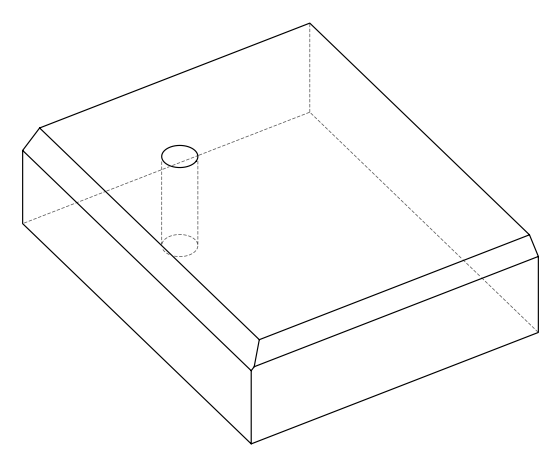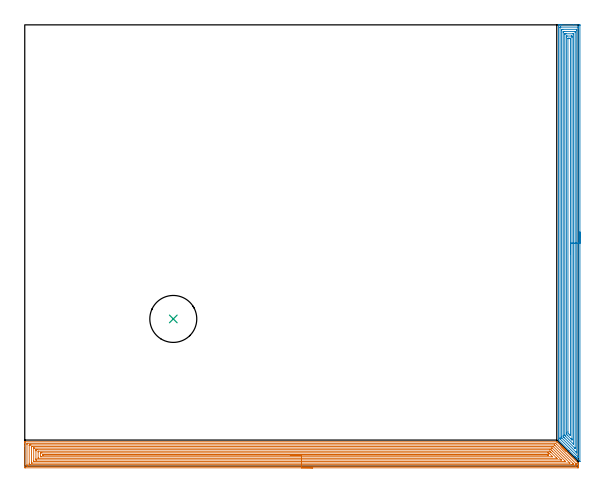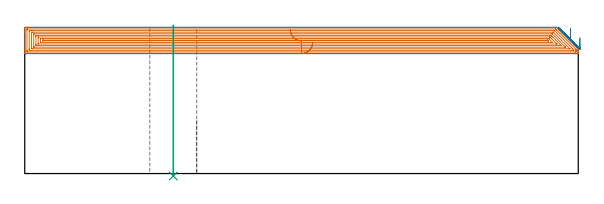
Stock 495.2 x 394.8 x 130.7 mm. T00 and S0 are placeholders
(PLAN: 3 operations, 1 tool changes, 57.6 min)
(1 AREA_MILL | FG_CHAMFER_SURFACE | UGT0205_001 | 35.34 min | 134355 mm3)
(2 AREA_MILL_1 | FG_CHAMFER_SURFACE_1 | UGT0205_001 | 21.71 min | 69739 mm3)
(3 INDEXABLE_INSERT_DRILL_THROUGH_HOLE_FROM_SOLID | STEP1HOLE | NXT0302_036 | 0.54 min | 180971 mm3)
(TOOL UGT0205_001 | Chamfer Mill 20 x 3 x 45 deg. | D20 FL50 Z2)
(TOOL NXT0302_036 | Index. Insert Drill 42mm [880-D4200L50-05] | D42 PA176 FL210 Z2)
(OP 1 AREA_MILL)
G17 G21 G94 G90
T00 M6
G54
G17 G0 G90 X257.6 Y-1.5 S1061 M3
G43 Z140.7 H0
Z117.4
G94 G1 X257.562 Z116.528 F250.
X257.448 Z115.664
X257.259 Z114.812
X256.997 Z113.98
X256.663 Z113.174
X256.26 Z112.4
X255.792 Z111.664
X255.26 Z110.972
X254.671 Z110.329
X254.028 Z109.74
X253.336 Z109.209
X252.6 Z108.74
X251.826 Z108.337
X251.02 Z108.003
X250.188 Z107.741
X249.336 Z107.552
X248.472 Z107.438
X247.6 Z107.4
X0.617
X0.27 Y-1.496 Z107.402
X0.01 Y-1.492 Z107.406
X0. Y-1.228 Z107.669
Y17.975 Z126.871
Y20.365 Z129.26
Y21.041 Z129.941
Y21.384 Z130.283
X0.007 Y21.763 Z130.654
X0.01 Y21.797 Z130.688
X0.17 Y21.8 Z130.7
X475.825
X475.995 Y21.796 Z130.689
X476.055 Y21.747 Z130.643
X476.379 Y21.422 Z130.32
X476.549 Y21.253 Z130.148
X476.718 Y21.083 Z129.98
X479.806 Y17.996 Z126.892
X479.911 Y17.889 Z126.789
X479.994 Y17.807 Z126.706
X480.102 Y17.7 Z126.596
X480.205 Y17.595 Z126.495
X480.291 Y17.509 Z126.408
X480.398 Y17.404 Z126.3
X480.5 Y17.301 Z126.2
X480.589 Y17.211 Z126.111
X480.694 Y17.108 Z126.004
X480.794 Y17.006 Z125.906
X480.887 Y16.913 Z125.813
X480.99 Y16.812 Z125.708
X481.089 Y16.712 Z125.611
X481.185 Y16.616 Z125.515
X481.286 Y16.516 Z125.412
X481.383 Y16.417 Z125.317
X481.482 Y16.318 Z125.217
X481.582 Y16.22 Z125.116
X481.678 Y16.123 Z125.022
X481.78 Y16.02 Z124.92
X481.878 Y15.924 Z124.82
X481.972 Y15.828 Z124.728
X482.078 Y15.722 Z124.622
X482.174 Y15.628 Z124.524
X482.267 Y15.534 Z124.433
X482.376 Y15.425 Z124.324
X482.47 Y15.331 Z124.228
X482.561 Y15.239 Z124.139
X482.673 Y15.127 Z124.026
X482.766 Y15.035 Z123.931
X482.855 Y14.945 Z123.844
X482.971 Y14.829 Z123.728
X483.063 Y14.739 Z123.635
X483.15 Y14.65 Z123.55
X483.269 Y14.531 Z123.431
X483.359 Y14.443 Z123.339
X483.444 Y14.356 Z123.255
X483.567 Y14.234 Z123.133
X483.655 Y14.147 Z123.043
X483.739 Y14.062 Z122.961
X483.864 Y13.936 Z122.835
X483.951 Y13.851 Z122.747
X484.033 Y13.767 Z122.666
X484.162 Y13.638 Z122.537
X484.247 Y13.555 Z122.451
X484.328 Y13.473 Z122.372
X484.46 Y13.34 Z122.24
X484.543 Y13.259 Z122.155
X484.78 Y13.02 Z121.92
X485.431 Y12.371 Z121.267
X485.651 Y12.149 Z121.049
X486.319 Y11.482 Z120.379
X486.527 Y11.273 Z120.173
X487.208 Y10.594 Z119.491
X487.4 Y10.4 Z119.3
X487.437 Y10.363 Z119.263
X488.096 Y9.706 Z118.602
X488.274 Y9.526 Z118.426
X488.331 Y9.469 Z118.369
X488.984 Y8.818 Z117.714
X489.148 Y8.652 Z117.552
X494.658 Y3.143 Z112.042
X494.906 Y2.896 Z111.792
X495.03 Y2.77 Z111.667
X495.19 Y2.6 Z111.499
X495.2 Y1.924 Z110.823
Y0.485 Z109.382
Y-0.065 Z108.832
Y-0.403 Z108.494
X495.196 Y-0.953 Z107.942
X495.192 Y-1.491 Z107.405
X495.127 Y-1.493 Z107.403
X494.583 Y-1.5 Z107.4
X247.6
Y-0.086 Z108.814
X2.424 Y-0.085 Z108.815
X2.403
X2.01 Y-0.065 Z108.835
X2.002 Y0.334 Z109.234
X2. Y0.823 Z109.723
Y1.224 Z110.124
Y19.477 Z128.377
X2.002 Y19.876 Z128.776
X2.01 Y20.365 Z129.265
X2.383 Y20.385 Z129.285
X2.403
X474.912
X474.932 Y20.384 Z129.284
X474.949 Y20.379 Z129.279
X474.974 Y20.365 Z129.265
X475.825 Y19.525 Z128.425
X493.113 Y2.236 Z111.136
X493.163 Y2.182 Z111.082
X493.183 Y2.155 Z111.055
X493.19 Y2.112 Z111.012
X493.197 Y1.712 Z110.612
X493.2 Y1.311 Z110.211
Y0.823 Z109.723
X493.198 Y0.424 Z109.324
X493.19 Y-0.065 Z108.835
X492.817 Y-0.085 Z108.815
X492.797
X247.6 Y-0.086 Z108.814
Y1.329 Z110.229
X4.574
X4.19 Y1.331 Z110.231
X4.062 Y1.333 Z110.233
X4.023 Y1.335 Z110.235
X4.01 Y1.398 Z110.298
X4.006 Y1.523 Z110.423
X4.002 Y1.712 Z110.612
X4. Y1.9 Z110.8
Y2.6 Z111.5
X4.001 Y18.588 Z127.488
X4.003 Y18.774 Z127.674
X4.01 Y18.959 Z127.859
X4.19 Y18.964 Z127.864
X4.7 Y18.969 Z127.869
X5.083 Y18.971 Z127.871
X5.591
X473.654
X473.846 Y18.97 Z127.87
X473.893 Y18.967 Z127.867
X473.914 Y18.965 Z127.865
X473.939 Y18.949 Z127.849
X474.039 Y18.858 Z127.758
X474.312 Y18.588 Z127.488
X490.301 Y2.6 Z111.5
X491.01 Y1.887 Z110.787
X491.18 Y1.712 Z110.612
X491.192 Y1.531 Z110.431
X491.19 Y1.341 Z110.241
X491.01 Y1.336 Z110.236
X490.5 Y1.331 Z110.231
X490.117 Y1.329 Z110.229
X489.609
X247.6
Y2.743 Z111.643
X6.725
X6.086 Y2.748 Z111.648
X6.017 Y2.75 Z111.65
X6.01 Y2.84 Z111.74
X6.006 Y3.048 Z111.948
X6. Y3.464 Z112.364
Y16.812 Z125.712
X6.006 Y17.244 Z126.144
X6.01 Y17.46 Z126.36
X6.022 Y17.55 Z126.45
X6.125 Y17.553 Z126.453
X6.869 Y17.557 Z126.457
X7.013
X472.396
X472.771 Y17.555 Z126.455
X472.863 Y17.552 Z126.452
X472.883 Y17.551 Z126.451
X472.912 Y17.528 Z126.428
X472.976 Y17.47 Z126.37
X473.145 Y17.305 Z126.205
X487.437 Y3.014 Z111.914
X487.632 Y2.816 Z111.716
X487.665 Y2.78 Z111.68
X487.69 Y2.75 Z111.65
X487.654 Y2.749 Z111.649
X487.437 Y2.744 Z111.644
X487.293 Y2.743 Z111.643
X247.6
Y4.157 Z113.057
X8.876
X8.656 Y4.158 Z113.058
X8.435 Y4.16 Z113.06
X8.01 Y4.166 Z113.066
X8.007 Y4.376 Z113.276
X8. Y5.028 Z113.928
Y15.687 Z124.587
X8.002 Y15.924 Z124.824
X8.006 Y16.086 Z124.986
X8.01 Y16.125 Z125.025
X8.02 Y16.136 Z125.036
X8.068 Y16.139 Z125.039
X8.215 Y16.142 Z125.042
X8.435 Y16.143 Z125.043
X8.656
X471.359
X471.58 Y16.142 Z125.042
X471.726 Y16.139 Z125.039
X471.84 Y16.136 Z125.036
X471.892 Y16.098 Z124.998
X472.074 Y15.924 Z124.824
X472.252 Y15.749 Z124.649
X482.971 Y5.031 Z113.931
X483.619 Y4.376 Z113.276
X483.823 Y4.167 Z113.067
X483.412 Y4.16 Z113.06
X483.191 Y4.158 Z113.058
X247.6 Y4.157 Z113.057
Y5.571 Z114.471
X10.442 Y5.572 Z114.472
X10.132 Y5.573 Z114.473
X10.055 Y5.576 Z114.476
X10.021 Y5.578 Z114.478
X10.01 Y5.591 Z114.491
X10.004 Y5.701 Z114.601
X10.001 Y6.153 Z115.053
X10. Y6.593 Z115.493
Y13.699 Z122.599
X10.002 Y14.147 Z123.047
X10.006 Y14.581 Z123.481
X10.013 Y14.722 Z123.622
X10.15 Y14.724 Z123.624
X10.442 Y14.727 Z123.627
X10.751 Y14.728 Z123.628
X11.336 Y14.729 Z123.629
X469.882 Y14.728 Z123.628
X470.466 Y14.724 Z123.624
X470.781 Y14.722 Z123.622
X471.359 Y14.191 Z123.091
X471.404 Y14.147 Z123.047
X472.252 Y13.3 Z122.2
X479.678 Y5.874 Z114.774
X479.949 Y5.575 Z114.475
X479.945 Y5.574 Z114.474
X479.91 Y5.573 Z114.473
X479.837 Y5.572 Z114.472
X479.691 Y5.571 Z114.471
X247.6
Y6.985 Z115.885
X12.229 Y6.986 Z115.886
X12.173 Y6.987 Z115.887
X12.062 Y6.992 Z115.892
X12.009 Y6.995 Z115.895
X12.006 Y7.009 Z115.909
X12.004 Y7.041 Z115.941
X12.001 Y7.268 Z116.168
Y12.597 Z121.497
X12.01 Y13.259 Z122.159
X12.014 Y13.308 Z122.208
X12.117 Y13.312 Z122.212
X12.174 Y13.314 Z122.214
X469.572
X469.628 Y13.313 Z122.213
X469.74 Y13.308 Z122.208
X469.789 Y13.303 Z122.203
X469.806 Y13.29 Z122.19
X469.841 Y13.259 Z122.159
X470.466 Y12.637 Z121.537
X470.732 Y12.371 Z121.271
X475.825 Y7.277 Z116.177
X476.059 Y7.041 Z115.941
X476.09 Y7.006 Z115.906
X476.099 Y6.994 Z115.894
X476.049 Y6.991 Z115.891
X475.937 Y6.987 Z115.887
X475.881 Y6.986 Z115.886
X475.825 Y6.985 Z115.885
X247.6
Y8.4 Z117.3
X14.909
X14.433 Y8.402 Z117.302
X14.015 Y8.407 Z117.307
X14.001 Y8.818 Z117.718
X14. Y8.833 Z117.733
Y11.497 Z120.397
X14.015 Y11.893 Z120.793
X14.491 Y11.898 Z120.798
X14.909 Y11.9 Z120.8
X15.382
X467.786
X468.26 Y11.899 Z120.799
X468.679 Y11.895 Z120.795
X468.735 Y11.894 Z120.794
X468.795 Y11.846 Z120.746
X468.922 Y11.725 Z120.625
X469.17 Y11.482 Z120.382
X472.252 Y8.4 Z117.3
X247.6
Y9.814 Z118.714
X16.586
X16.261 Y9.816 Z118.716
X16.098 Y9.818 Z118.718
X16.024 Y9.821 Z118.721
X16.01 Y9.868 Z118.768
X16.005 Y10.392 Z119.292
X16.01 Y10.476 Z119.376
X16.085 Y10.479 Z119.379
X16.258 Y10.483 Z119.383
X16.606 Y10.486 Z119.386
X16.695
X467.094
X467.44 Y10.484 Z119.384
X467.613 Y10.482 Z119.382
X467.695 Y10.479 Z119.379
X467.786 Y10.407 Z119.307
X468.339 Y9.857 Z118.757
X468.369 Y9.824 Z118.724
X468.37 Y9.82 Z118.72
X468.361 Y9.819 Z118.719
X468.28 Y9.816 Z118.716
X468.115 Y9.814 Z118.714
X467.786
X247.6
X246.728 Z118.752
X245.864 Z118.866
X245.012 Z119.055
X244.18 Z119.317
X243.374 Z119.651
X242.6 Z120.054
X241.864 Z120.522
X241.172 Z121.053
X240.529 Z121.643
X239.94 Z122.286
X239.408 Z122.978
X238.94 Z123.714
X238.537 Z124.488
X238.203 Z125.294
X237.941 Z126.126
X237.752 Z126.977
X237.638 Z127.842
X237.6 Z128.714
G0 Z140.7
M5
M2
(OP 2 AREA_MILL_1)
G17 G21 G94 G90
T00 M6
G54
G17 G0 G90 X496.7 Y209.45 S1061 M3
G43 Z140.7 H0
Z121.5
G94 G1 Y209.412 Z120.628 F250.
Y209.298 Z119.763
Y209.109 Z118.912
Y208.847 Z118.08
Y208.513 Z117.274
Y208.11 Z116.5
Y207.642 Z115.764
Y207.11 Z115.072
Y206.521 Z114.429
Y205.878 Z113.84
Y205.186 Z113.308
Y204.45 Z112.84
Y203.676 Z112.437
Y202.87 Z112.103
Y202.038 Z111.841
Y201.186 Z111.652
Y200.322 Z111.538
Y199.45 Z111.5
X496.699 Y4.27 Z111.501
X496.693 Y4.119 Z111.506
X496.53 Y4.27 Z111.67
X493.849 Y6.95 Z114.349
X493.678 Y7.119 Z114.516
X493.514 Y7.285 Z114.684
X493.402 Y7.397 Z114.796
X493.24 Y7.558 Z114.955
X493.083 Y7.716 Z115.115
X492.956 Y7.843 Z115.242
X492.801 Y7.997 Z115.394
X492.652 Y8.147 Z115.545
X492.509 Y8.29 Z115.689
X492.363 Y8.435 Z115.833
X492.222 Y8.577 Z115.976
X492.062 Y8.737 Z116.135
X491.924 Y8.874 Z116.272
X486.897 Y13.903 Z121.302
X477.633 Y23.168 Z130.566
X477.504 Y23.305 Z130.689
X477.5 Y23.475 Z130.7
Y394.63
X477.502 Y394.79 Z130.688
X477.647 Y394.797 Z130.546
X477.798 Y394.8 Z130.402
X478.099 Z130.101
X478.768 Z129.427
X479.979 Z128.218
X480.522 Z127.672
X490.911 Z117.286
X496.31 Z111.888
X496.584 Y394.797 Z111.613
X496.692 Y394.79 Z111.506
X496.699 Y394.68 Z111.499
X496.7 Y394.183 Z111.5
Y199.45
X495.286 Z112.914
X495.285 Y8.29 Z112.915
X495.283 Y8.055 Z112.917
X495.281 Y7.997 Z112.919
X495.28 Y7.984 Z112.92
X495.266 Y7.994 Z112.934
X495.211 Y8.044 Z112.989
X494.96 Y8.29 Z113.24
X479.267 Y23.984 Z128.933
X479.075 Y24.178 Z129.125
X478.98 Y24.277 Z129.22
X478.935 Y24.327 Z129.265
X478.921 Y24.369 Z129.279
X478.915 Y25.112 Z129.285
Y25.262
Y392.247 Z129.286
X478.921 Y392.783 Z129.279
X478.942 Y392.79 Z129.258
X479.011 Y392.795 Z129.189
X479.117 Y392.798 Z129.083
X479.249 Y392.8 Z128.951
X479.645 Z128.555
X495.037 Z113.163
X495.217 Y392.797 Z112.983
X495.248 Y392.795 Z112.952
X495.277 Y392.791 Z112.923
X495.279 Y392.75 Z112.921
X495.284 Y392.548 Z112.916
X495.285 Y392.397 Z112.915
X495.286 Y391.653 Z112.914
Y199.45
X493.872 Z114.328
X493.871 Y12.56 Z114.329
X493.867 Y11.863 Z114.333
X493.866 Y11.855 Z114.334
X493.844 Y11.863 Z114.356
X493.678 Y12.024 Z114.522
X492.943 Y12.756 Z115.257
X480.522 Y25.178 Z127.678
X480.44 Y25.262 Z127.76
X480.354 Y25.357 Z127.846
X480.335 Y25.39 Z127.865
X480.333 Y25.411 Z127.867
X480.33 Y25.457 Z127.87
X480.329 Y26.155 Z127.871
Y26.352
Y389.717
X480.33 Y389.912 Z127.87
X480.336 Y390.61 Z127.864
X480.342 Y390.793 Z127.858
X481.399 Y390.8 Z126.801
X493.493 Y390.799 Z114.707
X493.678 Y390.795 Z114.522
X493.858 Y390.79 Z114.342
X493.865 Y390.61 Z114.335
X493.868 Y390.416 Z114.332
X493.871 Y389.717 Z114.329
X493.872 Y389.52 Z114.328
Y199.45
X492.457 Z115.743
Y16.68
X492.456 Y16.329 Z115.744
X492.453 Y15.791 Z115.747
X492.451 Y15.727 Z115.749
X492.221 Y15.94 Z115.979
X492.026 Y16.126 Z116.174
X491.924 Y16.225 Z116.276
X482.887 Y25.262 Z125.313
X482.276 Y25.876 Z125.924
X482.003 Y26.155 Z126.197
X481.75 Y26.432 Z126.45
X481.746 Y26.695 Z126.454
X481.744 Y27.049 Z126.456
X481.743 Y27.592 Z126.457
Y387.93
X481.744 Y388.472 Z126.456
X481.747 Y388.654 Z126.453
X481.75 Y388.789 Z126.45
X482.299 Y388.8 Z125.901
X491.947 Z116.253
X492.349 Y388.793 Z115.851
X492.444 Y388.79 Z115.756
X492.45 Y388.729 Z115.75
X492.453 Y388.661 Z115.747
X492.457 Y388.281 Z115.743
Y199.45
X491.043 Z117.157
Y19.906
X491.039 Y19.684 Z117.161
X491.037 Y19.59 Z117.163
X490.988 Y19.623 Z117.212
X490.915 Y19.691 Z117.285
X490.697 Y19.903 Z117.503
X483.55 Y27.049 Z124.65
X483.386 Y27.215 Z124.814
X483.255 Y27.351 Z124.945
X483.169 Y27.441 Z125.031
X483.164 Y27.494 Z125.036
X483.157 Y27.938 Z125.043
Y386.7
X483.158 Y386.755 Z125.042
X483.161 Y386.781 Z125.039
X483.163 Y386.788 Z125.037
X483.172 Y386.791 Z125.028
X483.388 Y386.798 Z124.812
X484.03 Y386.8 Z124.17
X484.263 Z123.937
X490.403 Y386.799 Z117.797
X490.91 Y386.793 Z117.29
X491.027 Y386.79 Z117.173
X491.036 Y386.588 Z117.164
X491.043 Y386.148 Z117.157
Y199.45
X489.629 Z118.571
Y24.369
X489.628 Y24.028 Z118.572
X489.623 Y23.476 Z118.577
X489.622 Y23.448 Z118.578
X489.582 Y23.476 Z118.618
X489.293 Y23.758 Z118.907
X488.679 Y24.369 Z119.521
X485.784 Y27.263 Z122.416
X485.108 Y27.942 Z123.092
X484.907 Y28.149 Z123.293
X484.578 Y28.498 Z123.622
X484.575 Y28.835 Z123.625
X484.572 Y29.176 Z123.628
X484.571 Y29.729 Z123.629
Y30.071
X484.572 Y383.806 Z123.628
X484.575 Y384.357 Z123.625
X484.578 Y384.693 Z123.622
X484.587 Y384.79 Z123.613
X484.69 Y384.793 Z123.51
X484.907 Y384.797 Z123.293
X485.35 Y384.8 Z122.85
X489.293 Y384.799 Z118.907
X489.438 Y384.797 Z118.762
X489.553 Y384.792 Z118.647
X489.622 Y384.788 Z118.578
X489.624 Y384.699 Z118.576
X489.627 Y384.357 Z118.573
X489.629 Y384.015 Z118.571
Y383.464
Y199.45
X488.215 Z119.985
X488.214 Y27.942 Z119.986
X488.212 Y27.387 Z119.988
X488.211 Y27.331 Z119.989
X488.209 Y27.305 Z119.991
X488.175 Y27.334 Z120.025
X487.973 Y27.531 Z120.227
X487.555 Y27.942 Z120.645
X486.645 Y28.852 Z121.555
X486.314 Y29.189 Z121.886
X485.992 Y29.517 Z122.208
X485.986 Y30.622 Z122.214
Y382.365
X485.987 Y382.571 Z122.213
X485.99 Y382.742 Z122.21
X485.992 Y382.779 Z122.208
X486.008 Y382.79 Z122.192
X486.061 Y382.793 Z122.139
X486.211 Y382.798 Z121.989
X486.436 Y382.8 Z121.764
X486.661 Z121.539
X487.313 Z120.887
X487.539 Z120.661
X488.193 Y382.797 Z120.007
X488.202 Y382.79 Z119.998
X488.208 Y382.782 Z119.992
X488.211 Y382.571 Z119.989
X488.214 Y381.882 Z119.986
X488.215 Y381.677 Z119.985
Y199.45
Y198.578 Z120.023
Y197.714 Z120.137
Y196.862 Z120.326
Y196.03 Z120.588
Y195.224 Z120.922
Y194.45 Z121.325
Y193.714 Z121.794
Y193.022 Z122.325
Y192.379 Z122.914
Y191.79 Z123.557
Y191.258 Z124.25
Y190.79 Z124.985
Y190.387 Z125.759
Y190.053 Z126.565
Y189.791 Z127.397
Y189.602 Z128.249
Y189.488 Z129.114
Y189.45 Z129.985
G0 Z140.7
M5
M2
(OP 3 INDEXABLE_INSERT_DRILL_THROUGH_HOLE_FROM_SOLID)
G17 G21 G94 G90
T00 M6
G54
G17 G0 G90 X132.9 Y131.7 S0 M3
G43 Z140.7 H1
G94 G81 G98 Z-2.233 F250. R132.7
G80
M5
M2
